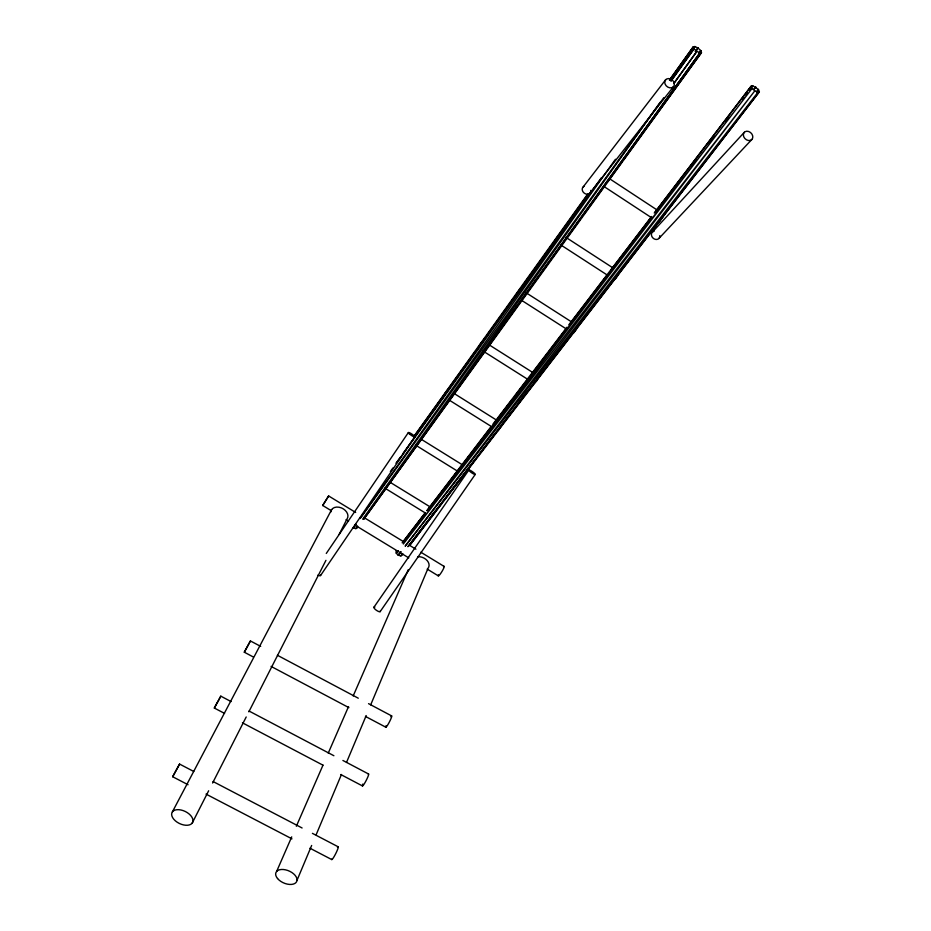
<?xml version="1.0" encoding="UTF-8"?>
<svg xmlns="http://www.w3.org/2000/svg" width="931" height="931" viewBox="0 0 931 931"><rect width="100%" height="100%" fill="white"/><g stroke="black" fill="none" stroke-linecap="round" stroke-linejoin="round"><path stroke-width="1.4" d="M538.921 376.473L536.663 380.872L534.324 383.118M463.859 474.554L467.56 469.759M328.631 495.955L322.708 505.475L328.631 495.955L355.677 512.457M498.166 429.808L498.097 430.669L501.949 425.141M559.799 234.053L559.95 233.495L555.656 239.5M260.692 646.393L250.427 640.947L244.294 652.2L253.22 656.937M467.816 469.212L467.793 468.374M435.603 510.805L431.658 516.868L432.112 515.332M244.294 652.2L250.427 640.947M297.024 880.284L311.652 845.464M316.144 834.746L341.456 774.487M346.507 762.442L366.197 715.567M370.689 704.848L428.051 568.259A8.949 6.517 23.2 0 0 427.166 560.578A8.949 6.517 23.2 0 0 417.972 556.691M478.359 347.694L479.093 346.204M276.635 871.439L291.717 836.876M296.349 826.239L323.022 765.084M328.247 753.121L348.531 706.594M353.175 695.957L408.255 569.667M447.613 390.368L447.869 389.577L445.868 392.102M231.086 701.578L220.798 696.155L217.703 701.962M224.546 713.402L214.328 708.037L217.435 702.207M515.565 295.686L516.123 294.603M482.363 342.108L482.84 340.839L481.129 342.911M193.764 771.473L179.578 764.072L172.677 776.733L188.062 784.74M192.17 823.144A11.428 6.68 25.9 0 0 180.951 809.982A11.428 6.68 25.9 0 0 173.806 819.28A11.428 6.68 25.9 0 0 192.17 823.144L208.649 790.78M212.605 783.018L246.203 716.986M248.845 711.819L325.943 560.346M339.117 534.464L347.03 518.928A9.031 6.61 26.9 0 0 341.584 507.977A9.031 6.61 26.9 0 0 330.784 512.027M172.41 811.844L331.645 509.56M444.029 395.198L445.46 392.754M534.976 381.594L535.313 380.977M432.391 514.785L432.729 514.191M516.472 293.975L520.138 288.982M518.637 291.973L519.033 291.298M479.442 345.587L480.664 343.597M220.798 696.155L214.328 708.037M179.578 764.072L172.677 776.733M433.462 512.969L433.846 512.376M326.281 553.445L408.337 432.589M320.59 575.474L414.877 436.848M536.535 378.998L537.012 378.312M373.994 607.128L468.875 469.957M380.127 611.655L475.194 474.496A3.91 0.687 34.7 0 0 471.063 470.795A3.91 0.687 34.7 0 0 469.841 471.389A3.91 0.687 34.7 0 0 475.194 474.496M353.338 527.924L355.863 524.374L353.338 527.924L355.875 528.633L357.702 527.563M360.076 518.439L615.484 159.259M671.111 81.02L693.874 49.017L693.153 46.981L694.898 46.55L697.936 47.993L700.752 50.577L701.474 52.613L363.66 519.335L699.74 53.055L701.474 52.613L623.63 159.643M396.094 463.138L400.318 457.226M402.855 453.676L588.508 193.59M669.529 80.089L693.153 46.981L669.459 80.019M663.791 97.662L362.625 519.195L699.74 53.055L693.874 49.017L670.983 80.881M673.916 83.499L696.691 51.612L673.741 83.453M413.911 436.348L587.38 194.474M432.834 411.56L434.533 409.198M442.167 398.561L443.866 396.199M498.993 319.426L500.692 317.064M565.14 227.28L566.839 224.918M390.368 471.505L392.917 467.967M396.303 463.242L601.461 177.646M414.074 436.488L476.009 350.487M477.708 348.136L485.342 337.534M487.041 335.172L494.675 324.57M496.374 322.219L504.858 310.43M507.395 306.904L514.191 297.478M516.728 293.94L520.976 288.051M526.911 279.8L532.846 271.561M536.244 266.848L542.179 258.597M545.578 253.884L551.513 245.644M554.911 240.931L559.159 235.043M565.094 226.792L568.492 222.078M574.427 213.839L577.814 209.126M583.76 200.875L587.147 196.162M360.134 518.497L660.149 102.317M481.641 354.886L484.201 351.359M493.616 338.419L495.327 336.068M501.309 327.84L506.441 320.776M513.284 311.373L516.705 306.66M525.259 294.906L526.969 292.555M532.963 284.316L538.095 277.263M542.377 271.375L548.359 263.147M552.642 257.259L560.334 246.68M565.466 239.616L569.749 233.739M571.459 231.388L580.013 219.623M584.284 213.746L602.252 189.04M608.234 180.812L621.92 161.994M747.349 92.588L745.591 94.915L747.325 92.565M749.106 90.272L752.62 85.64L758.439 89.492L759.382 91.738L409.535 545.578L442.178 502.833M409.14 534.801L403.845 541.737L409.151 534.825M424.117 515.146L417.065 524.397L424.164 515.192M432.938 503.59L445.274 487.402M449.685 481.618L457.621 471.214L415.703 445.181M466.431 459.646L477.894 444.622M479.651 442.306L481.42 439.991M483.177 437.675L490.23 428.435M498.166 418.019L511.387 400.679M515.797 394.895L526.376 381.023M531.659 374.087L547.533 353.28M549.29 350.964L565.164 330.144M569.563 324.372L607.478 274.645M610.992 270.025L651.549 216.842M655.075 212.21L751.154 86.176L752.62 85.64L749.083 90.249M425.141 512.865L402.239 542.854L425.292 512.958M426.91 510.56L491.231 426.375M492.988 424.07L567.002 327.2M568.76 324.896L651.584 216.492M654.237 213.036L751.154 86.176L752.085 88.422L754.797 90.877L757.927 92.297L759.382 91.738L407.918 546.695L757.927 92.297L405.311 546.055M434.765 501.344L445.355 487.483M451.535 479.395L457.715 471.319M468.316 457.458L475.38 448.218M485.97 434.358L490.381 428.586M502.752 412.421L511.573 400.877M520.406 389.333L526.585 381.245M537.187 367.384L541.598 361.612M543.367 359.308L545.124 356.992M553.957 345.448L560.136 337.371M571.611 322.359L577.802 314.271M579.559 311.966L581.328 309.651M588.392 300.41L592.803 294.638M594.572 292.334L596.34 290.018M605.162 278.474L607.815 275.006M622.827 255.385L629.007 247.297M639.597 233.437L647.545 223.044M657.263 210.348L662.558 203.424M674.032 188.411L677.57 183.791M690.814 166.463L696.109 159.538M708.468 143.374L713.763 136.438M725.249 121.437L728.775 116.817M742.019 99.489L743.788 97.185M443.947 500.529L460.729 478.592M462.498 476.276L464.266 473.972M466.035 471.668L475.753 458.96M481.048 452.035L494.303 434.719M500.482 426.631L510.2 413.934M518.148 403.542L519.917 401.238M521.686 398.922L527.865 390.845M536.698 379.301L538.467 376.985M540.236 374.681L544.658 368.909M558.786 350.428L562.324 345.808M583.213 186.887L665.781 79.589M427.061 510.654L752.085 88.422L403.344 543.995L754.797 90.877L405.264 545.997M589.823 193.217L673.346 86.851A5.249 4.201 39.9 0 0 670.285 78.879A5.249 4.201 39.9 0 0 665.048 83.953A5.249 4.201 39.9 0 0 673.346 86.851M479.139 347.193L478.581 347.857M652.352 232.168L744.335 132.283M658.915 238.464L751.841 139.487A5.202 4.143 43.2 0 0 748.699 131.504A5.202 4.143 43.2 0 0 743.706 136.671A5.202 4.143 43.2 0 0 751.841 139.487M402.425 554.795L400.819 555.888L398.189 555.213L396.28 553.223L396.071 550.919M206.03 794.096L291.973 838.854M309.93 848.199L331.727 859.557M213.118 781.563L302.098 827.985M312.42 833.361L338.209 846.814M249.077 711.051L333.892 755.728M342.887 760.464L368.583 774.01M242.432 722.817L322.894 765.131M340.781 774.534L362.496 785.95M277.391 655.261L358.284 698.203M368.548 703.65L391.66 715.916M271.072 666.398L348.881 707.63M365.464 716.428L385.876 727.239M322.708 505.475L331.308 510.712M346.064 519.696L348.52 521.197M354.664 524.933L408.767 557.878M427.201 569.097L438.268 575.835M364.277 517.706L403.6 541.702M409.745 545.45L415.901 549.197M420.812 552.199L444.168 566.444M390.136 482.305L430.704 507.255M384.899 488.147L425.502 513.086M421.161 439.223L463.103 465.267M453.932 393.371L496.304 419.951M449.557 400.318L490.73 426.107M488.926 344.703L532.776 372.505M483.177 351.127L527.027 378.882M526.108 292.765L571.739 322.021M521.407 300.213L567.049 329.423M560.997 245.062L607.105 274.948M566.013 237.428L613.285 268.116M609.758 178.857L656.576 209.638M604.51 186.852L651.269 217.54M337.441 847.408A7.145 0.861 -63.2 0 1 337.755 849.06L337.185 850.48A7.145 0.861 -63.2 0 1 333.542 857.521A7.145 0.861 -63.2 0 1 331.669 859.185M368.28 774.161A6.703 0.791 -62.8 0 1 368.257 775.895L367.745 777.164A6.703 0.791 -62.8 0 1 363.602 784.856A6.703 0.791 -62.8 0 1 362.846 784.03M390.857 716.707A6.366 0.733 -62.5 0 1 391.416 717.533L390.95 718.709A6.366 0.733 -62.5 0 1 386.993 726.052A6.366 0.733 -62.5 0 1 386.132 725.598M659.811 235.613A4.539 3.794 43.2 0 1 656.448 239.476A4.539 3.794 43.2 0 1 651.584 235.741A4.539 3.794 43.2 0 1 654.109 231.237M590.789 190.389A4.585 3.829 39.6 0 1 587.647 194.183A4.585 3.829 39.6 0 1 582.631 191.146A4.585 3.829 39.6 0 1 584.04 186.293M380.185 611.004A3.829 1.106 34.8 0 1 378.312 611.376A3.829 1.106 34.8 0 1 374.367 608.455A3.829 1.106 34.8 0 1 374.879 607.093M320.543 575.102A3.852 1.117 33.9 0 1 317.925 575.079M443.563 566.63A5.574 0.815 -58.8 0 1 443.982 567.514L443.598 568.445A5.574 0.815 -58.8 0 1 439.746 574.718A5.574 0.815 -58.8 0 1 438.466 574.753M663.815 214.561A4.76 0.675 -56.4 0 1 661.022 219.646A4.76 0.675 -56.4 0 1 658.426 222.067M619.359 272.271A4.562 0.64 -56.8 0 1 618.766 273.749M618.417 274.401A4.562 0.64 -56.8 0 1 615.379 278.811A4.562 0.64 -56.8 0 1 614.379 278.986M577.744 325.873A4.387 0.594 -57.2 0 1 577.686 326.606M577.453 327.153A4.387 0.594 -57.2 0 1 574.113 332.379A4.387 0.594 -57.2 0 1 573.345 331.995M357.562 526.271L355.875 528.633L357.574 526.283M694.898 46.55L693.211 48.912L694.898 46.55M697.936 47.993L695.387 51.531L697.936 47.993M700.752 50.577L699.053 52.939L700.752 50.577M755.728 87.06L753.97 89.376L755.728 87.06M398.049 550.919L396.28 553.223L398.061 550.931M758.439 89.492L756.67 91.808L758.439 89.492M400.842 551.757L398.189 555.213L400.854 551.78M402.588 553.584L400.819 555.888L402.599 553.584M409.279 433.799A3.933 0.698 34.2 0 0 414.76 436.988A3.933 0.698 34.2 0 0 410.78 433.38A3.933 0.698 34.2 0 0 409.279 433.799M277.543 878.527A11.3 6.552 23.3 0 0 296.023 882.53A11.3 6.552 23.3 0 0 285.48 869.822A11.3 6.552 23.3 0 0 277.543 878.527"/></g></svg>
